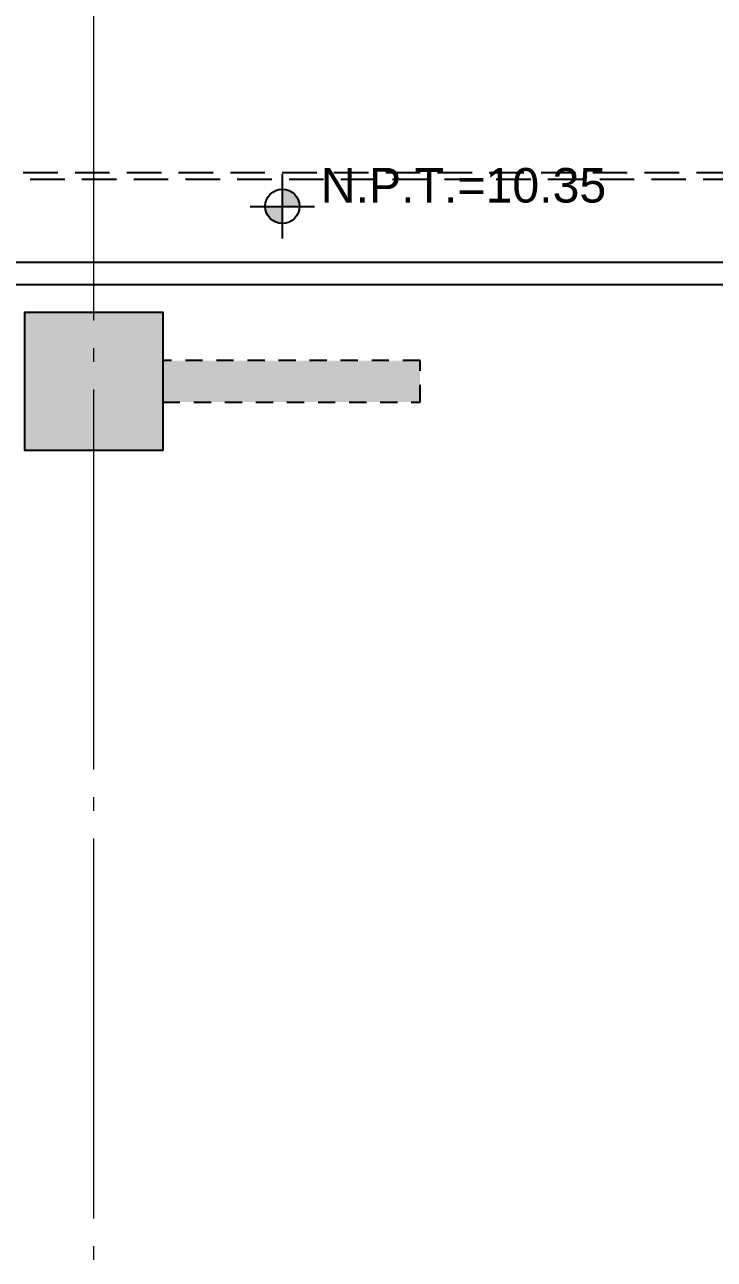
# Model space of a CAD drawing. Header units: metres. Extents: x -22.5 to 67.5, y 0 to 64.7.
# Drawn here: x 12.89 to 17.88, y 42.62 to 51.56 of the extents above; entities that cross this region are included whole.
import ezdxf

# ---------------------------------------------------------------- set-up
doc = ezdxf.new("R2010")
doc.units = ezdxf.units.M
for name, pattern in [('EJES630', [6.3, 5.5, -0.4, 0, -0.4]), ('XREF PB NEURO-ONCOLOGIA$0$DASHED2', [0.375, 0.25, -0.125]), ('XREF PB NEURO-ONCOLOGIA$0$HIDDEN2', [0.1875, 0.125, -0.0625])]:
    doc.linetypes.add(name, pattern=pattern)
doc.layers.add('EJES', color=11, linetype='EJES630', lineweight=0)
for name, color, linetype in [('NIVELES', 9, 'Continuous'), ('XREF PB NEURO-ONCOLOGIA$0$-CG-M-WALL', 7, 'Continuous'), ('XREF PB NEURO-ONCOLOGIA$0$COLUMNAS', 6, 'Continuous'), ('XREF PB NEURO-ONCOLOGIA$0$CONTRAVENTEOS', 6, 'XREF PB NEURO-ONCOLOGIA$0$HIDDEN2'), ('XREF PB NEURO-ONCOLOGIA$0$HATCH', 251, 'Continuous'), ('XREF PB NEURO-ONCOLOGIA$0$LAMINA MULTIPERFORADA', 9, 'Continuous'), ('XREF PB NEURO-ONCOLOGIA$0$NOVIDESA', 11, 'Continuous')]:
    doc.layers.add(name, color=color, linetype=linetype)
doc.styles.add('NIVELES', font='arial.ttf', dxfattribs={"height": 0.25})

# ---------------------------------------------------------------- blocks, each defined once
blk = doc.blocks.new('XREF PB NEURO-ONCOLOGIA$0$C-1')
at = {"layer": 'XREF PB NEURO-ONCOLOGIA$0$-CG-M-WALL', "true_color": 0x636466}
h = blk.add_hatch(color=251, dxfattribs=at)
h.dxf.hatch_style = 1
h.paths.add_polyline_path([(-0.5, -0.5), (-0.5, 0.5), (0.5, 0.5), (0.5, -0.5)])
blk.add_lwpolyline([(-0.5, -0.5), (-0.5, 0.5), (0.5, 0.5), (0.5, -0.5)], close=True)
blk = doc.blocks.new('XREF PB NEURO-ONCOLOGIA')
at = {"layer": 'XREF PB NEURO-ONCOLOGIA$0$HATCH'}
h = blk.add_hatch(color=256, dxfattribs=at)
h.dxf.hatch_style = 1
h.paths.add_polyline_path([(15.6517, 29.5124), (15.6517, 31.3762), (15.3517, 31.3762), (15.3517, 29.5124)])
at = {"layer": 'XREF PB NEURO-ONCOLOGIA$0$CONTRAVENTEOS', "elevation": 0}
blk.add_lwpolyline([(15.6517, 29.5124), (15.6517, 31.3762), (15.3517, 31.3762), (15.3517, 29.5124)], close=True, dxfattribs=at)
at = {"layer": 'XREF PB NEURO-ONCOLOGIA$0$LAMINA MULTIPERFORADA', "linetype": 'XREF PB NEURO-ONCOLOGIA$0$DASHED2', "elevation": 0}
for points in [[(-0.7508, 60.8861), (17.0142, 60.8861), (17.0142, 26.9264), (22.3117, 26.9262), (22.3117, -3.0538), (-0.7508, -3.0538)], [(-0.7008, 60.8361), (16.9642, 60.8361), (16.9642, 26.8764), (22.2617, 26.8762), (22.2617, -3.0038), (-0.7008, -3.0038)]]:
    blk.add_lwpolyline(points, close=True, dxfattribs=at)
at = {"layer": 'XREF PB NEURO-ONCOLOGIA$0$NOVIDESA', "elevation": 0}
for points in [[(16.3616, 26.2263), (16.3616, 60.2361), (-0.3082, 60.2361), (-0.3082, 32.3762)], [(-0.1483, 32.3762), (-0.1483, 60.0762), (16.2017, 60.0762), (16.2017, 26.0662)]]:
    blk.add_lwpolyline(points, dxfattribs=at)
at = {"layer": 'XREF PB NEURO-ONCOLOGIA$0$COLUMNAS'}
blk.add_blockref('XREF PB NEURO-ONCOLOGIA$0$C-1', (15.5017, 31.8762, 0), dxfattribs=at)
blk = doc.blocks.new('NPT')
h = blk.add_hatch(color=256)
h.paths.add_polyline_path([(0, 0.1241), (0, 0), (0.1241, 0, 0.414214)])
h.paths.add_polyline_path([(0, 0), (-0.1241, 0, 0.414214), (0, -0.1241)])
for p, q in [((0, -0.2327), (0, 0.2327)), ((-0.2327, 0), (0.2327, 0))]:
    blk.add_line(p, q)
blk.add_circle((0, 0), 0.1241)
at = {"style": 'NIVELES'}
for p in [(0.2779, 0.028), (0.2779, -0.2879)]:
    blk.add_attdef('NIVEL', p, '', height=0.25, dxfattribs=at)

msp = doc.modelspace()

# ---------------------------------------------------------------- block references
at = {"rotation": 90}
msp.add_blockref('XREF PB NEURO-ONCOLOGIA', (45.2634, 33.4734), dxfattribs=at)

# ---------------------------------------------------------------- next in the draw order: linework, layer by layer
at = {"layer": 'EJES', "ltscale": 0.5}
msp.add_line((13.3873, 33.1652, 0), (13.3873, 58.5501, 0), dxfattribs=at)

# ---------------------------------------------------------------- next in the draw order: block references
at = {"layer": 'NIVELES'}
ref = msp.add_blockref('NPT', (14.7542, 50.2411), dxfattribs=at)
ref.add_attrib('NIVEL', 'N.P.T.=10.35', (15.032, 50.269), dxfattribs={"layer": '0', "height": 0.25, "style": 'NIVELES'})

doc.saveas('drawing.dxf')
